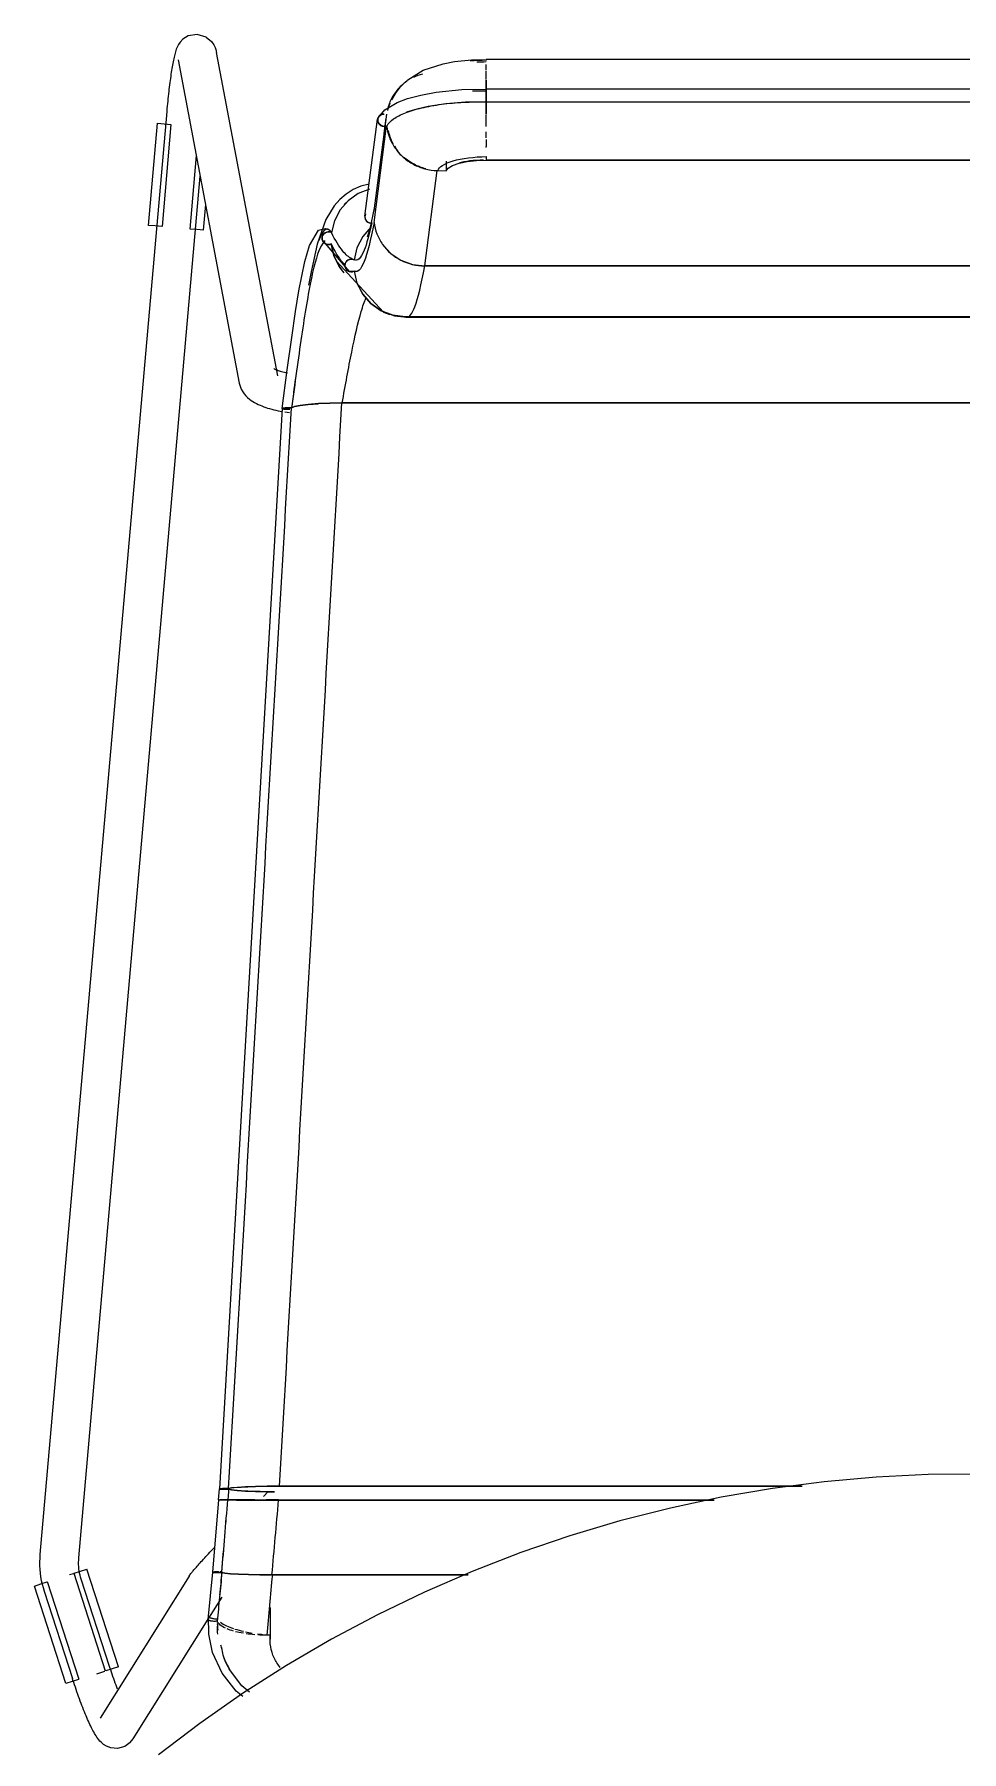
# Model space of a CAD drawing. Header units: millimetres. Extents: x 155927 to 295199, y -4084 to 97293.
# Drawn here: x 182931 to 183216, y 12621 to 13148 of the extents above; entities that cross this region are included whole.
import ezdxf

# ---------------------------------------------------------------- set-up
doc = ezdxf.new("R2010")
doc.units = ezdxf.units.MM
doc.header["$MEASUREMENT"] = 0
doc.layers.add('I-FURN', color=8, linetype='CONTINUOUS', lineweight=9)

msp = doc.modelspace()

# ---------------------------------------------------------------- linework, layer by layer
at = {"layer": 'I-FURN'}
for p, q in [((182978.2, 13147.84), (182976.55, 13146.8)), ((182980.97, 13148.32), (182978.2, 13147.84)), ((182983.72, 13147.49), (182980.97, 13148.32)), ((182983.72, 13147.49), (182985.29, 13146.17)), ((182974.04, 13142.13), (182973.94, 13141.71)), ((182974.15, 13142.53), (182974.04, 13142.13)), ((182974.26, 13142.93), (182974.15, 13142.53)), ((182974.39, 13143.32), (182974.26, 13142.93)), ((182974.53, 13143.73), (182974.39, 13143.32)), ((182974.7, 13144.15), (182974.53, 13143.73)), ((182974.91, 13144.63), (182974.7, 13144.15)), ((182975.22, 13145.19), (182974.91, 13144.63)), ((182975.7, 13145.89), (182975.22, 13145.19)), ((182976.55, 13146.8), (182975.7, 13145.89)), ((182985.29, 13146.17), (182986.04, 13145.09)), ((182986.04, 13145.09), (182986.42, 13144.29)), ((182986.42, 13144.29), (182986.63, 13143.66)), ((182986.63, 13143.66), (182986.77, 13143.15)), ((182986.77, 13143.15), (182986.85, 13142.73)), ((183005.67, 13043.44), (182986.85, 13142.73)), ((182972.98, 13136.66), (182972.89, 13136.06)), ((182973.08, 13137.24), (182972.98, 13136.66)), ((182973.17, 13137.81), (182973.08, 13137.24)), ((182973.26, 13138.36), (182973.17, 13137.81)), ((182973.36, 13138.9), (182973.26, 13138.36)), ((182973.45, 13139.41), (182973.36, 13138.9)), ((182973.54, 13139.91), (182973.45, 13139.41)), ((182973.64, 13140.39), (182973.54, 13139.91)), ((182973.74, 13140.84), (182973.64, 13140.39)), ((182973.83, 13141.29), (182973.74, 13140.84)), ((182973.94, 13141.71), (182973.83, 13141.29)), ((182975.06, 13140.5), (182993.88, 13041.21)), ((183045.67, 13134.4), (183050.38, 13137.27)), ((183050.38, 13137.27), (183056.53, 13139.29)), ((183056.53, 13139.29), (183060.03, 13139.95)), ((183060.03, 13139.95), (183065.24, 13140.46)), ((183065.24, 13140.46), (183069.76, 13140.55)), ((183069.76, 13140.55), (183069.76, 13140.38)), ((183364.61, 13140.55), (183069.76, 13140.55)), ((183069.76, 13140.25), (183069.76, 13140.53)), ((183069.76, 13137.3), (183069.76, 13139.05)), ((183069.76, 13134.45), (183069.76, 13137.03)), ((182972.28, 13131.43), (182972.2, 13130.72)), ((182972.36, 13132.13), (182972.28, 13131.43)), ((182972.45, 13132.81), (182972.36, 13132.13)), ((182972.54, 13133.49), (182972.45, 13132.81)), ((182972.62, 13134.15), (182972.54, 13133.49)), ((182972.71, 13134.8), (182972.62, 13134.15)), ((182972.8, 13135.44), (182972.71, 13134.8)), ((182972.89, 13136.06), (182972.8, 13135.44)), ((183042.02, 13130.5), (183043.69, 13132.57)), ((183043.69, 13132.57), (183045.67, 13134.4)), ((183054.31, 13130.56), (183062.2, 13131.36)), ((183062.2, 13131.36), (183069.76, 13131.51)), ((183069.76, 13134.29), (183069.76, 13131.27)), ((183069.76, 13131.26), (183069.76, 13134.28)), ((183364.61, 13131.51), (183069.76, 13131.51)), ((183069.76, 13127.55), (183069.76, 13131.51)), ((183069.76, 13131.51), (183069.76, 13131.44)), ((183069.76, 13131.44), (183069.76, 13131.24)), ((182971.73, 13126.31), (182971.66, 13125.56)), ((182971.81, 13127.06), (182971.73, 13126.31)), ((182971.88, 13127.8), (182971.81, 13127.06)), ((182971.96, 13128.54), (182971.88, 13127.8)), ((182972.04, 13129.27), (182971.96, 13128.54)), ((182972.12, 13130), (182972.04, 13129.27)), ((182972.2, 13130.72), (182972.12, 13130)), ((183038.56, 13125.12), (183042.39, 13127.42)), ((183040.69, 13128.23), (183042.02, 13130.5)), ((183042.39, 13127.42), (183045.55, 13128.61)), ((183045.55, 13128.61), (183049.6, 13129.69)), ((183051.92, 13126.15), (183048.43, 13125.35)), ((183049.6, 13129.69), (183054.31, 13130.56)), ((183057.36, 13126.98), (183051.92, 13126.15)), ((183063.35, 13127.46), (183057.36, 13126.98)), ((183069.76, 13127.55), (183063.35, 13127.46)), ((183069.76, 13131.24), (183069.76, 13130.94)), ((183069.76, 13130.94), (183069.76, 13130.55)), ((183069.76, 13130.55), (183069.76, 13130.09)), ((183069.76, 13130.09), (183069.76, 13129.6)), ((183069.76, 13129.6), (183069.76, 13129.1)), ((183069.76, 13129.1), (183069.76, 13128.63)), ((183069.76, 13128.63), (183069.76, 13128.21)), ((183069.76, 13128.21), (183069.76, 13127.88)), ((183069.76, 13127.88), (183069.76, 13127.66)), ((183069.76, 13127.66), (183069.76, 13127.55)), ((183069.76, 13127.58), (183069.76, 13123.76)), ((183069.76, 13123.76), (183069.76, 13127.58)), ((183069.76, 13127.55), (183364.61, 13127.55)), ((182971.58, 13124.65), (182932.64, 12681.33)), ((182966.01, 13089.63), (182968.77, 13121.04)), ((182968.77, 13121.04), (182970.81, 13120.86)), ((182970.81, 13120.86), (182972.88, 13120.68)), ((182971.6, 13124.81), (182971.58, 13124.65)), ((182971.66, 13125.56), (182971.6, 13124.81)), ((183032.45, 13092.46), (183036.31, 13122.24)), ((183035.3, 13094.1), (183039.15, 13123.8)), ((183036.66, 13122.74), (183038.56, 13125.12)), ((183038.38, 13117.83), (183038.99, 13122.61)), ((183045.6, 13124.47), (183045.09, 13124.28)), ((183048.43, 13125.35), (183045.6, 13124.47)), ((183069.76, 13120.01), (183069.76, 13123.57)), ((182970.24, 13089.26), (182973, 13120.67)), ((183035.28, 13090.55), (183039.12, 13120.26)), ((183069.76, 13116.54), (183069.76, 13118.38)), ((183069.76, 13116.06), (183069.76, 13113.87)), ((182980.67, 13111.12), (182978.69, 13088.52)), ((183069.76, 13113.56), (183069.76, 13113.91)), ((183050.83, 13077.18), (183054.69, 13106.46)), ((183054.69, 13106.46), (183057.4, 13106.39)), ((183057.4, 13109.39), (183057.4, 13106.39)), ((183057.4, 13106.39), (183058.04, 13107.25)), ((183058.04, 13107.25), (183059.4, 13108.04)), ((183059.4, 13108.04), (183061.38, 13108.71)), ((183061.38, 13108.71), (183063.87, 13109.22)), ((183063.87, 13109.22), (183066.72, 13109.54)), ((183066.72, 13109.54), (183069.76, 13109.65)), ((183364.61, 13109.7), (183069.76, 13109.7)), ((183069.76, 13109.65), (183364.61, 13109.65)), ((182944.59, 12680.28), (182981.88, 13104.78)), ((183028.89, 13100.63), (183026.69, 13099.25)), ((183031.26, 13101.65), (183028.89, 13100.63)), ((183033.91, 13100.8), (183030.39, 13099.4)), ((183033.76, 13102.31), (183031.26, 13101.65)), ((182982.92, 13088.15), (182983.61, 13096.04)), ((183022.98, 13095.6), (183020.47, 13091.49)), ((183024.72, 13097.57), (183022.98, 13095.6)), ((183024.83, 13094.4), (183023.09, 13091.08)), ((183026.69, 13099.25), (183024.72, 13097.57)), ((183027.31, 13097.22), (183024.83, 13094.4)), ((183026.09, 13096.01), (183027.31, 13097.22)), ((183030.39, 13099.4), (183027.31, 13097.22)), ((183034.05, 13088.59), (183035.43, 13094.88)), ((182968.05, 13089.45), (182966.01, 13089.63)), ((182970.12, 13089.27), (182968.05, 13089.45)), ((183020.47, 13091.49), (183017.8, 13083.86)), ((183023.09, 13091.08), (183022.18, 13087.45)), ((183032.5, 13092.7), (183032.44, 13092.23)), ((183032.44, 13092.23), (183032.5, 13091.76)), ((183032.69, 13093.14), (183032.5, 13092.7)), ((183032.5, 13091.76), (183032.69, 13091.32)), ((183032.69, 13091.32), (183032.99, 13090.93)), ((183032.99, 13090.93), (183033.37, 13090.63)), ((183033.37, 13090.63), (183033.82, 13090.44)), ((183033.82, 13090.44), (183034.31, 13090.36)), ((183034.31, 13090.36), (183034.81, 13090.4)), ((182980.88, 13088.33), (182978.81, 13088.51)), ((182982.92, 13088.15), (182980.88, 13088.33)), ((183015.4, 13083.5), (183018.18, 13088.13)), ((183017.8, 13083.86), (183015.91, 13075.34)), ((183018.18, 13088.13), (183020.36, 13088.66)), ((183019.31, 13085.74), (183019.38, 13086.23)), ((183019.38, 13086.23), (183019.31, 13085.74)), ((183019.37, 13085.26), (183019.31, 13085.74)), ((183019.31, 13085.74), (183019.37, 13085.26)), ((183019.55, 13084.8), (183019.37, 13085.26)), ((183019.37, 13085.26), (183019.55, 13084.8)), ((183019.38, 13086.23), (183019.58, 13086.68)), ((183019.58, 13086.68), (183019.38, 13086.23)), ((183019.51, 13084.89), (183027.63, 13075.47)), ((183019.66, 13084.62), (183019.53, 13084.83)), ((183019.84, 13084.4), (183019.55, 13084.8)), ((183019.55, 13084.8), (183019.84, 13084.39)), ((183019.58, 13086.68), (183019.88, 13087.08)), ((183019.88, 13087.08), (183019.58, 13086.68)), ((183020.22, 13084.08), (183019.84, 13084.4)), ((183019.84, 13084.39), (183020.22, 13084.08)), ((183020.26, 13087.39), (183019.88, 13087.08)), ((183019.88, 13087.08), (183020.27, 13087.38)), ((183020.67, 13083.87), (183020.22, 13084.08)), ((183020.22, 13084.08), (183020.67, 13083.87)), ((183020.72, 13087.58), (183020.26, 13087.39)), ((183020.27, 13087.38), (183020.72, 13087.58)), ((183020.36, 13088.66), (183021.28, 13088.37)), ((183021.16, 13083.78), (183020.67, 13083.87)), ((183020.67, 13083.87), (183021.16, 13083.78)), ((183021.21, 13087.66), (183020.72, 13087.58)), ((183020.72, 13087.58), (183021.21, 13087.65)), ((183021.66, 13083.81), (183021.16, 13083.78)), ((183021.71, 13087.61), (183021.21, 13087.66)), ((183021.21, 13087.65), (183021.71, 13087.61)), ((183022.13, 13083.96), (183021.66, 13083.81)), ((183021.66, 13083.81), (183022.13, 13083.96)), ((183021.71, 13087.61), (183022.18, 13087.45)), ((183022.18, 13087.45), (183021.71, 13087.61)), ((183022.92, 13080.35), (183022.13, 13083.96)), ((183022.13, 13083.96), (183022.91, 13080.35)), ((183031.79, 13086.19), (183030.03, 13082.79)), ((183034.29, 13089.06), (183031.79, 13086.19)), ((183033.29, 13086.16), (183034.05, 13088.59)), ((183014, 13078.5), (183015.4, 13083.5)), ((183021.16, 13083.78), (183021.66, 13083.81)), ((183022.91, 13080.35), (183024.56, 13077.02)), ((183024.57, 13077.02), (183022.92, 13080.35)), ((183023.62, 13078.7), (183038.22, 13063)), ((183026.85, 13078.68), (183026.55, 13078.28)), ((183026.56, 13078.28), (183026.85, 13078.68)), ((183026.85, 13078.68), (183027.23, 13078.99)), ((183027.23, 13078.99), (183026.85, 13078.68)), ((183027.68, 13079.2), (183027.23, 13078.99)), ((183027.23, 13078.99), (183027.69, 13079.19)), ((183028.17, 13079.28), (183027.68, 13079.2)), ((183027.69, 13079.19), (183028.18, 13079.28)), ((183028.67, 13079.24), (183028.17, 13079.28)), ((183028.18, 13079.28), (183028.67, 13079.24)), ((183028.46, 13079.36), (183028.89, 13079.18)), ((183028.67, 13079.24), (183029.14, 13079.08)), ((183029.14, 13079.08), (183028.67, 13079.24)), ((183030.03, 13082.79), (183029.14, 13079.08)), ((183037.91, 13083.79), (183040.4, 13081.05)), ((183040.4, 13081.05), (183043.51, 13078.97)), ((183043.51, 13078.97), (183047.06, 13077.66)), ((183012.2, 13069.48), (183014, 13078.5)), ((183015.91, 13075.34), (183015.18, 13071.27)), ((183024.56, 13077.02), (183025.38, 13075.88)), ((183026.1, 13075.05), (183024.57, 13077.02)), ((183026.37, 13077.82), (183026.3, 13077.32)), ((183026.3, 13077.32), (183026.37, 13077.81)), ((183026.37, 13076.83), (183026.3, 13077.32)), ((183026.3, 13077.32), (183026.37, 13076.83)), ((183026.37, 13077.81), (183026.56, 13078.28)), ((183026.55, 13078.28), (183026.37, 13077.82)), ((183026.56, 13076.37), (183026.37, 13076.83)), ((183026.37, 13076.83), (183026.55, 13076.37)), ((183026.55, 13076.37), (183026.85, 13075.97)), ((183026.85, 13075.97), (183026.56, 13076.37)), ((183027.23, 13075.66), (183026.85, 13075.97)), ((183026.85, 13075.97), (183027.23, 13075.66)), ((183027.69, 13075.46), (183027.23, 13075.66)), ((183027.23, 13075.66), (183027.68, 13075.45)), ((183027.33, 13075.6), (183030.21, 13075.55)), ((183027.68, 13075.45), (183028.17, 13075.37)), ((183028.18, 13075.37), (183027.69, 13075.46)), ((183028.17, 13075.37), (183028.67, 13075.41)), ((183028.67, 13075.41), (183028.18, 13075.37)), ((183029.14, 13075.57), (183028.67, 13075.41)), ((183028.67, 13075.41), (183029.14, 13075.57)), ((183029.14, 13075.57), (183030.03, 13071.86)), ((183047.06, 13077.66), (183050.83, 13077.18)), ((183383.54, 13077.18), (183050.83, 13077.18)), ((183050.83, 13077.18), (183383.54, 13077.18)), ((183011.16, 13063.16), (183012.2, 13069.48)), ((183030.03, 13071.86), (183031.79, 13068.46)), ((183031.79, 13068.47), (183030.04, 13071.86)), ((183034.3, 13065.6), (183031.79, 13068.47)), ((183031.79, 13068.46), (183034.29, 13065.59)), ((183009.98, 13055.15), (183011.16, 13063.16)), ((183034.29, 13065.59), (183037.43, 13063.42)), ((183037.43, 13063.42), (183034.3, 13065.6)), ((183037.12, 13063.6), (183041.58, 13061.87)), ((183041, 13062.06), (183037.43, 13063.42)), ((183037.43, 13063.42), (183041, 13062.05)), ((183038.22, 13063), (183040.14, 13062.29)), ((183044.79, 13061.58), (183041, 13062.06)), ((183041, 13062.05), (183044.79, 13061.58)), ((183041.58, 13061.87), (183045.33, 13061.43)), ((183389.58, 13061.58), (183044.79, 13061.58)), ((183044.79, 13061.58), (183389.58, 13061.58)), ((183045.33, 13061.43), (183350.13, 13061.43)), ((183008.62, 13045.22), (183009.98, 13055.15)), ((183004.45, 13045.67), (183004.47, 13045.66)), ((183004.47, 13045.66), (183004.54, 13045.61)), ((183004.54, 13045.61), (183004.63, 13045.57)), ((183004.63, 13045.57), (183004.78, 13045.49)), ((183004.78, 13045.49), (183004.98, 13045.4)), ((183004.98, 13045.4), (183005.21, 13045.31)), ((183005.21, 13045.31), (183005.48, 13045.21)), ((183005.48, 13045.21), (183005.78, 13045.1)), ((183005.78, 13045.1), (183006.12, 13044.99)), ((183006.12, 13044.99), (183006.48, 13044.89)), ((183006.48, 13044.89), (183006.88, 13044.78)), ((183006.88, 13044.78), (183007.3, 13044.67)), ((183007.07, 13033.36), (183008.62, 13045.22)), ((183007.3, 13044.67), (183007.75, 13044.57)), ((183007.75, 13044.57), (183008.22, 13044.47)), ((183008.22, 13044.47), (183008.71, 13044.37)), ((182993.88, 13041.21), (182994.13, 13040.22)), ((182994.13, 13040.22), (182994.5, 13039.33)), ((182994.5, 13039.33), (182994.94, 13038.54)), ((182994.94, 13038.54), (182995.42, 13037.85)), ((182995.42, 13037.85), (182995.93, 13037.25)), ((182995.93, 13037.25), (182996.45, 13036.73)), ((182996.45, 13036.73), (182996.98, 13036.28)), ((183007.07, 13033.36), (182987.78, 12701.45)), ((182996.98, 13036.28), (182997.51, 13035.88)), ((182997.51, 13035.88), (182998.05, 13035.52)), ((182998.05, 13035.52), (182998.59, 13035.19)), ((182998.59, 13035.19), (182999.12, 13034.9)), ((182999.12, 13034.9), (182999.68, 13034.63)), ((182999.68, 13034.63), (183000.24, 13034.38)), ((183000.24, 13034.38), (183000.81, 13034.15)), ((183000.81, 13034.15), (183001.39, 13033.93)), ((183001.39, 13033.93), (183001.98, 13033.72)), ((183001.98, 13033.72), (183002.58, 13033.53)), ((183002.58, 13033.53), (183003.2, 13033.34)), ((183003.2, 13033.34), (183003.83, 13033.17)), ((183003.83, 13033.17), (183004.47, 13033.01)), ((183004.47, 13033.01), (183005.13, 13032.86)), ((183005.13, 13032.86), (183005.8, 13032.71)), ((183005.8, 13032.71), (183006.48, 13032.58)), ((183006.48, 13032.58), (183007.17, 13032.45)), ((183007.14, 13033.41), (183007.07, 13033.36)), ((183007.07, 13033.36), (183007.14, 13033.41)), ((183007.07, 13033.36), (183007.13, 13033.31)), ((183007.13, 13033.31), (183007.07, 13033.36)), ((183007.13, 13033.31), (183007.32, 13033.26)), ((183007.31, 13033.26), (183007.13, 13033.31)), ((183007.34, 13033.46), (183007.14, 13033.41)), ((183007.14, 13033.41), (183007.33, 13033.46)), ((183007.6, 13033.21), (183007.31, 13033.26)), ((183007.32, 13033.26), (183007.61, 13033.21)), ((183007.33, 13033.46), (183007.63, 13033.51)), ((183007.63, 13033.51), (183007.34, 13033.46)), ((183007.98, 13033.18), (183007.6, 13033.21)), ((183007.61, 13033.21), (183007.99, 13033.18)), ((183008.02, 13033.54), (183007.63, 13033.51)), ((183007.63, 13033.51), (183008.02, 13033.54)), ((183007.88, 13032.34), (183008.59, 13032.23)), ((183008.43, 13033.16), (183007.98, 13033.18)), ((183007.99, 13033.18), (183008.44, 13033.16)), ((183008.47, 13033.56), (183008.02, 13033.54)), ((183008.02, 13033.54), (183008.47, 13033.56)), ((183008.92, 13033.15), (183008.43, 13033.16)), ((183008.44, 13033.16), (183008.93, 13033.15)), ((183008.97, 13033.57), (183008.47, 13033.56)), ((183008.47, 13033.56), (183008.96, 13033.57)), ((183008.59, 13032.23), (183009.32, 13032.13)), ((183009.42, 13033.15), (183008.92, 13033.15)), ((183008.93, 13033.15), (183009.43, 13033.15)), ((183008.96, 13033.57), (183009.46, 13033.57)), ((183009.46, 13033.57), (183008.97, 13033.57)), ((183009.94, 13033.55), (183009.46, 13033.57)), ((183009.46, 13033.57), (183009.93, 13033.55)), ((183009.93, 13033.55), (183010.84, 13033.95)), ((183010.84, 13033.95), (183009.94, 13033.55)), ((183012.58, 13034.32), (183010.84, 13033.95)), ((183010.84, 13033.95), (183012.57, 13034.31)), ((183012.58, 13034.32), (183015.05, 13034.63)), ((183015.08, 13034.63), (183012.58, 13034.32)), ((183018.18, 13034.87), (183015.08, 13034.63)), ((183015.08, 13034.63), (183018.13, 13034.86)), ((183018.18, 13034.87), (183021.65, 13035.02)), ((183021.72, 13035.02), (183018.18, 13034.87)), ((183021.72, 13035.02), (183025.41, 13035.08)), ((183025.48, 13035.08), (183021.72, 13035.02)), ((183025.41, 13035.08), (183408.88, 13035.08)), ((183408.88, 13035.08), (183025.48, 13035.08)), ((183189.53, 12705.08), (183173.59, 12703.66)), ((183205.51, 12705.87), (183189.53, 12705.08)), ((183221.5, 12706.02), (183205.51, 12705.87)), ((182987.51, 12698.09), (182987.78, 12701.45)), ((182987.85, 12701.48), (182987.78, 12701.45)), ((182987.78, 12701.45), (182987.85, 12701.42)), ((182988.03, 12701.51), (182987.85, 12701.48)), ((182987.85, 12701.42), (182988.04, 12701.4)), ((182988.33, 12701.53), (182988.03, 12701.51)), ((182988.04, 12701.4), (182988.33, 12701.37)), ((182988.71, 12701.55), (182988.33, 12701.53)), ((182988.33, 12701.37), (182988.71, 12701.36)), ((182989.16, 12701.56), (182988.71, 12701.55)), ((182988.71, 12701.36), (182989.17, 12701.35)), ((182989.65, 12701.56), (182989.16, 12701.56)), ((182989.17, 12701.35), (182989.66, 12701.34)), ((182990.14, 12701.56), (182989.65, 12701.56)), ((182989.66, 12701.34), (182990.15, 12701.34)), ((182990.61, 12701.55), (182990.14, 12701.56)), ((182990.15, 12701.34), (182990.62, 12701.35)), ((182991.5, 12701.76), (182990.61, 12701.55)), ((182990.62, 12701.35), (182991.52, 12701.14)), ((182993.25, 12701.95), (182991.5, 12701.76)), ((182991.52, 12701.14), (182993.27, 12700.95)), ((182995.75, 12702.12), (182993.25, 12701.95)), ((182993.27, 12700.95), (182995.77, 12700.79)), ((182998.89, 12702.24), (182995.75, 12702.12)), ((182995.77, 12700.79), (182998.89, 12700.66)), ((183002.45, 12702.32), (182998.89, 12702.24)), ((182998.89, 12700.66), (183002.44, 12700.59)), ((183002.74, 12700.7), (183001.27, 12699.18)), ((183002.44, 12700.59), (183004.69, 12700.56)), ((183006.23, 12702.35), (183002.45, 12702.32)), ((183166.81, 12702.35), (183006.23, 12702.35)), ((183006.23, 12702.35), (183166.81, 12702.35)), ((183141.95, 12698.9), (183126.3, 12695.58)), ((183157.72, 12701.6), (183141.95, 12698.9)), ((183173.59, 12703.66), (183157.72, 12701.6)), ((182987.5, 12698.09), (182985.68, 12675.89)), ((182987.57, 12698.09), (182987.5, 12698.09)), ((182987.5, 12698.09), (182987.57, 12698.09)), ((182987.57, 12698.09), (182987.51, 12698.09)), ((182987.51, 12698.09), (182987.58, 12698.09)), ((182988.05, 12698.09), (182987.76, 12698.09)), ((182987.76, 12698.09), (182988.05, 12698.09)), ((182988.44, 12698.09), (182988.05, 12698.09)), ((182988.05, 12698.09), (182988.43, 12698.09)), ((182988.06, 12698.1), (182988.44, 12698.1)), ((182988.44, 12698.1), (182988.06, 12698.1)), ((182988.43, 12698.09), (182988.88, 12698.09)), ((182988.44, 12698.1), (182988.89, 12698.1)), ((182988.89, 12698.1), (182988.44, 12698.1)), ((182988.89, 12698.09), (182988.44, 12698.09)), ((182988.88, 12698.09), (182989.37, 12698.08)), ((182988.89, 12698.1), (182989.38, 12698.1)), ((182989.38, 12698.1), (182988.89, 12698.1)), ((182989.38, 12698.08), (182988.89, 12698.09)), ((182989.37, 12698.08), (182989.87, 12698.08)), ((182989.38, 12698.1), (182989.88, 12698.1)), ((182989.88, 12698.1), (182989.38, 12698.1)), ((182989.87, 12698.08), (182989.38, 12698.08)), ((182990.35, 12698.09), (182989.87, 12698.08)), ((182989.87, 12698.08), (182990.34, 12698.09)), ((182989.88, 12698.1), (182990.35, 12698.1)), ((182990.35, 12698.1), (182989.88, 12698.1)), ((182990.34, 12698.09), (182991.23, 12698.07)), ((182991.23, 12698.07), (182990.35, 12698.09)), ((182992.98, 12698.06), (182991.23, 12698.07)), ((182991.23, 12698.07), (182992.98, 12698.06)), ((182991.25, 12698.11), (182993, 12698.13)), ((182993, 12698.13), (182991.25, 12698.11)), ((182995.48, 12698.05), (182992.98, 12698.06)), ((182992.98, 12698.06), (182995.48, 12698.05)), ((182993, 12698.13), (182995.5, 12698.14)), ((182995.49, 12698.14), (182993, 12698.13)), ((182998.61, 12698.04), (182995.48, 12698.05)), ((182995.48, 12698.05), (182998.61, 12698.04)), ((182998.62, 12698.15), (182995.49, 12698.14)), ((182995.5, 12698.14), (182998.62, 12698.15)), ((182998.61, 12698.04), (183002.18, 12698.03)), ((183002.18, 12698.03), (182998.62, 12698.04)), ((183002.18, 12698.15), (183005.96, 12698.16)), ((183005.96, 12698.16), (183002.18, 12698.15)), ((183005.97, 12698.03), (183002.18, 12698.03)), ((183002.18, 12698.03), (183005.97, 12698.03)), ((183139.71, 12698.03), (183005.97, 12698.03)), ((183005.97, 12698.03), (183139.71, 12698.03)), ((183126.3, 12695.58), (183110.8, 12691.63)), ((183110.8, 12691.63), (183095.46, 12687.07)), ((182985.27, 12682.47), (182985.71, 12682.93)), ((182985.71, 12682.93), (182986.15, 12683.4)), ((183095.46, 12687.07), (183080.33, 12681.9)), ((182932.56, 12680.19), (182932.52, 12679.05)), ((182932.52, 12679.05), (182932.54, 12677.9)), ((182932.54, 12677.9), (182932.6, 12676.76)), ((182932.63, 12681.33), (182932.56, 12680.19)), ((182944.52, 12678.93), (182944.54, 12679.59)), ((182944.53, 12678.26), (182944.52, 12678.93)), ((182944.57, 12677.6), (182944.53, 12678.26)), ((182944.54, 12679.59), (182944.58, 12680.25)), ((182944.63, 12676.94), (182944.57, 12677.6)), ((182944.58, 12680.25), (182944.59, 12680.28)), ((182980.69, 12677.44), (182980.96, 12677.75)), ((182980.96, 12677.75), (182981.25, 12678.08)), ((182981.25, 12678.08), (182981.55, 12678.41)), ((182981.55, 12678.41), (182981.87, 12678.76)), ((182981.87, 12678.76), (182982.2, 12679.13)), ((182982.2, 12679.13), (182982.54, 12679.51)), ((182982.54, 12679.51), (182982.89, 12679.9)), ((182982.89, 12679.9), (182983.26, 12680.3)), ((182983.26, 12680.3), (182983.64, 12680.71)), ((182983.64, 12680.71), (182984.04, 12681.14)), ((182984.04, 12681.14), (182984.44, 12681.57)), ((182984.44, 12681.57), (182984.85, 12682.02)), ((182984.85, 12682.02), (182985.27, 12682.47)), ((183080.33, 12681.9), (183065.4, 12676.13)), ((182932.6, 12676.76), (182932.7, 12675.63)), ((182932.7, 12675.63), (182932.85, 12674.49)), ((182932.85, 12674.49), (182933.05, 12673.37)), ((182932.87, 12672.27), (182934.85, 12672.91)), ((182933.05, 12673.37), (182933.29, 12672.25)), ((182944.65, 12642.94), (182934.96, 12672.95)), ((182941.77, 12675.15), (182942.94, 12675.52)), ((182943.03, 12675.56), (182952.72, 12645.55)), ((182943.15, 12675.59), (182945.12, 12676.23)), ((182944.72, 12676.29), (182944.63, 12676.94)), ((182944.83, 12675.63), (182944.72, 12676.29)), ((182944.98, 12674.99), (182944.83, 12675.63)), ((182945.14, 12674.35), (182944.98, 12674.99)), ((182945.12, 12676.23), (182947.08, 12676.86)), ((182945.33, 12673.71), (182945.14, 12674.35)), ((182954.05, 12646.9), (182945.33, 12673.71)), ((182956.76, 12646.85), (182947.08, 12676.86)), ((182978.43, 12674.62), (182951.12, 12631.04)), ((182978.43, 12674.62), (182978.64, 12674.95)), ((182978.64, 12674.95), (182978.83, 12675.21)), ((182978.83, 12675.21), (182979, 12675.44)), ((182979, 12675.44), (182979.17, 12675.66)), ((182979.17, 12675.66), (182979.35, 12675.88)), ((182979.35, 12675.88), (182979.54, 12676.11)), ((182979.54, 12676.11), (182979.74, 12676.35)), ((182979.74, 12676.35), (182979.96, 12676.6)), ((182979.96, 12676.6), (182980.19, 12676.87)), ((182980.19, 12676.87), (182980.43, 12677.15)), ((182980.43, 12677.15), (182980.69, 12677.44)), ((182985.68, 12675.89), (182984.25, 12661.4)), ((182985.74, 12675.92), (182985.68, 12675.89)), ((182985.68, 12675.89), (182985.75, 12675.92)), ((182985.75, 12675.87), (182985.68, 12675.89)), ((182985.68, 12675.89), (182985.74, 12675.87)), ((182985.93, 12675.94), (182985.74, 12675.92)), ((182985.74, 12675.87), (182985.93, 12675.84)), ((182985.75, 12675.92), (182985.93, 12675.94)), ((182986.22, 12675.96), (182985.93, 12675.94)), ((182985.93, 12675.94), (182986.22, 12675.96)), ((182985.93, 12675.84), (182986.23, 12675.82)), ((182986.24, 12675.82), (182985.94, 12675.84)), ((182986.6, 12675.98), (182986.22, 12675.96)), ((182986.22, 12675.96), (182986.61, 12675.98)), ((182986.23, 12675.82), (182986.61, 12675.8)), ((182986.62, 12675.8), (182986.24, 12675.82)), ((182987.05, 12675.99), (182986.6, 12675.98)), ((182986.61, 12675.98), (182987.06, 12675.99)), ((182986.61, 12675.8), (182987.07, 12675.79)), ((182987.07, 12675.79), (182986.62, 12675.8)), ((182987.54, 12675.99), (182987.05, 12675.99)), ((182987.06, 12675.99), (182987.55, 12675.99)), ((182987.07, 12675.79), (182987.56, 12675.79)), ((182987.56, 12675.79), (182987.07, 12675.79)), ((182987.56, 12675.79), (182988.06, 12675.79)), ((182988.06, 12675.79), (182987.56, 12675.79)), ((182988.51, 12675.98), (182988.04, 12675.99)), ((182988.04, 12675.99), (182988.52, 12675.98)), ((182988.06, 12675.79), (182988.53, 12675.8)), ((182988.53, 12675.8), (182988.06, 12675.79)), ((182989.41, 12675.61), (182988.53, 12675.8)), ((182988.53, 12675.8), (182989.42, 12675.61)), ((182991.14, 12675.43), (182989.42, 12675.61)), ((182989.42, 12675.61), (182991.15, 12675.43)), ((182993.59, 12675.28), (182991.15, 12675.43)), ((182991.15, 12675.43), (182993.63, 12675.28)), ((182996.66, 12675.16), (182993.63, 12675.28)), ((182993.63, 12675.28), (182996.73, 12675.16)), ((183000.17, 12675.09), (182996.73, 12675.16)), ((182996.73, 12675.16), (183000.17, 12675.09)), ((183003.91, 12675.06), (183000.26, 12675.09)), ((183000.27, 12675.09), (183004.03, 12675.06)), ((183004.03, 12675.06), (183064.14, 12675.06)), ((183064.14, 12675.06), (183004.03, 12675.06)), ((183065.4, 12676.13), (183050.73, 12669.76)), ((182930.92, 12671.64), (182932.87, 12672.27)), ((182940.61, 12641.64), (182930.92, 12671.64)), ((182933.29, 12672.25), (182933.58, 12671.15)), ((182933.58, 12671.15), (182933.91, 12670.05)), ((182933.91, 12670.05), (182933.92, 12670.01)), ((182933.92, 12670.01), (182942.63, 12643.19)), ((182984.56, 12661.81), (182988.6, 12668.25)), ((183050.73, 12669.76), (183036.31, 12662.81)), ((182984.47, 12656.83), (182984.38, 12662.29)), ((183003.32, 12665.02), (183003.32, 12655.27)), ((183036.31, 12662.81), (183022.19, 12655.29)), ((182961.29, 12624.67), (182984.32, 12661.43)), ((182985.68, 12651.18), (182984.47, 12656.83)), ((183003.38, 12656.51), (183002.33, 12656.51)), ((183022.19, 12655.29), (183008.38, 12647.22)), ((182954.81, 12646.22), (182952.84, 12645.59)), ((182954.15, 12646.57), (182954.05, 12646.9)), ((182954.38, 12645.88), (182954.15, 12646.57)), ((182956.76, 12646.85), (182954.81, 12646.22)), ((182988.58, 12644.87), (182985.68, 12651.18)), ((182991.16, 12645.58), (182989.25, 12649.27)), ((183008.38, 12647.22), (182994.91, 12638.59)), ((182942.56, 12642.27), (182940.61, 12641.64)), ((182944.53, 12642.9), (182942.56, 12642.27)), ((182942.78, 12642.74), (182942.63, 12643.19)), ((182943.03, 12642), (182942.78, 12642.74)), ((182943.27, 12641.26), (182943.03, 12642)), ((182943.52, 12640.53), (182943.27, 12641.26)), ((182950.12, 12644.71), (182952.62, 12645.52)), ((182954.61, 12645.19), (182954.38, 12645.88)), ((182954.84, 12644.51), (182954.61, 12645.19)), ((182955.08, 12643.83), (182954.84, 12644.51)), ((182955.31, 12643.15), (182955.08, 12643.83)), ((182955.55, 12642.49), (182955.31, 12643.15)), ((182955.78, 12641.83), (182955.55, 12642.49)), ((182956.02, 12641.18), (182955.78, 12641.83)), ((182956.25, 12640.55), (182956.02, 12641.18)), ((182992.92, 12639.34), (182988.58, 12644.87)), ((182994.65, 12641.01), (182991.16, 12645.58)), ((182997, 12639.04), (182994.65, 12641.01)), ((182943.77, 12639.8), (182943.52, 12640.53)), ((182944.02, 12639.08), (182943.77, 12639.8)), ((182944.28, 12638.36), (182944.02, 12639.08)), ((182944.53, 12637.65), (182944.28, 12638.36)), ((182944.79, 12636.96), (182944.53, 12637.65)), ((182945.04, 12636.27), (182944.79, 12636.96)), ((182945.3, 12635.59), (182945.04, 12636.27)), ((182945.55, 12634.92), (182945.3, 12635.59)), ((182956.49, 12639.93), (182956.25, 12640.55)), ((182994.91, 12638.59), (182981.78, 12629.44)), ((182994.97, 12637.7), (182992.92, 12639.34)), ((182945.8, 12634.27), (182945.55, 12634.92)), ((182946.06, 12633.63), (182945.8, 12634.27)), ((182946.31, 12633.01), (182946.06, 12633.63)), ((182946.56, 12632.39), (182946.31, 12633.01)), ((182946.8, 12631.8), (182946.56, 12632.39)), ((182947.05, 12631.22), (182946.8, 12631.8)), ((182947.29, 12630.66), (182947.05, 12631.22)), ((182947.53, 12630.11), (182947.29, 12630.66)), ((182947.77, 12629.59), (182947.53, 12630.11)), ((182948, 12629.08), (182947.77, 12629.59)), ((182948.24, 12628.59), (182948, 12629.08)), ((182948.47, 12628.11), (182948.24, 12628.59)), ((182948.7, 12627.66), (182948.47, 12628.11)), ((182948.93, 12627.22), (182948.7, 12627.66)), ((182949.15, 12626.79), (182948.93, 12627.22)), ((182949.39, 12626.38), (182949.15, 12626.79)), ((182949.62, 12625.98), (182949.39, 12626.38)), ((182949.86, 12625.59), (182949.62, 12625.98)), ((182950.12, 12625.2), (182949.86, 12625.59)), ((182950.4, 12624.81), (182950.12, 12625.2)), ((182981.78, 12629.44), (182969.04, 12619.77)), ((182950.71, 12624.41), (182950.4, 12624.81)), ((182951.08, 12623.98), (182950.71, 12624.41)), ((182951.54, 12623.52), (182951.08, 12623.98)), ((182952.17, 12623), (182951.54, 12623.52)), ((182953.08, 12622.43), (182952.17, 12623)), ((182954.46, 12621.91), (182953.08, 12622.43)), ((182956.44, 12621.74), (182954.46, 12621.91)), ((182958.67, 12622.32), (182956.44, 12621.74)), ((182960.4, 12623.55), (182958.67, 12622.32)), ((182960.4, 12623.55), (182961.29, 12624.67))]:
    msp.add_line(p, q, dxfattribs=at)
for centre, major_axis, ratio, start_param, end_param in [((183069.76, 13136.27), (-12.4, 0), 0.287441, 4.712389, 4.950404), ((183069.76, 13124.8), (0, -15.75), 0.000004, 5.8107, 5.99294), ((183034.4, 13092.23), (-1.96, 0), 0.955139, 5.775592, 8.064923), ((183050.96, 13092.25), (-15.78, 0), 0.955139, 0.112537, 0.354036), ((183050.96, 13092.25), (-15.78, 0), 0.955139, 0.354206, 0.595753), ((183050.96, 13092.25), (-15.78, 0), 0.955139, 0.595876, 1.562553)]:
    msp.add_ellipse(centre, major_axis=major_axis, ratio=ratio, start_param=start_param, end_param=end_param, dxfattribs=at)
for points in [[(183064.79, 13140.24), (183066.37, 13140.39), (183068.05, 13140.46), (183069.76, 13140.45)], [(183050.16, 13136.1), (183049.2, 13135.84), (183048.27, 13135.49), (183047.37, 13135.07)], [(183039.33, 13120.25), (183039.68, 13120.97), (183040.99, 13122.38), (183044.69, 13124.28), (183049.76, 13125.81), (183055.9, 13126.92), (183062.76, 13127.55), (183067.41, 13127.62), (183069.76, 13127.58)], [(183039.61, 13125.21), (183039.77, 13125.86), (183039.96, 13126.51), (183040.21, 13127.14)], [(183065.5, 13130.96), (183066.91, 13131), (183068.33, 13131), (183069.76, 13130.97)], [(183038.86, 13120.1), (183038.78, 13120.09), (183038.61, 13120.07), (183038.45, 13120.07), (183038.37, 13120.07)], [(183039.12, 13120.26), (183039.27, 13119.01), (183039.85, 13116.64), (183041.62, 13113.3), (183044.15, 13110.46), (183047.29, 13108.27), (183050.89, 13106.86), (183053.4, 13106.5), (183054.69, 13106.46)], [(183041.11, 13114.74), (183040.41, 13116), (183040.01, 13117.37), (183039.67, 13118.75)], [(183054.94, 13106.47), (183055.19, 13107.58), (183058.57, 13109.75), (183065.97, 13110.71), (183069.76, 13110.77)], [(183068.92, 13109.7), (183066.14, 13109.64), (183063, 13109.37), (183061.38, 13108.76)], [(183035.28, 13090.55), (183034.26, 13085.05), (183032.21, 13076.99), (183030.17, 13075.02), (183029.14, 13075.57)], [(183044.79, 13061.58), (183044.97, 13061.48), (183045.15, 13061.43), (183045.33, 13061.43)], [(183011.11, 13042.72), (183010.72, 13039.69), (183010.34, 13036.62), (183009.95, 13033.56)], [(182990.61, 12701.55), (182993.83, 12756.96), (183000.27, 12867.72), (183006.71, 12978.31), (183009.93, 13033.55)], [(183015.82, 12868.84), (183019.02, 12924.3), (183022.21, 12979.72), (183025.41, 13035.08)], [(183006.23, 12702.35), (183009.43, 12757.87), (183012.62, 12813.4), (183015.82, 12868.84)], [(182990.62, 12701.35), (182990.03, 12701.34), (182988.52, 12701.34), (182987.78, 12701.41), (182987.78, 12701.45)], [(182990.61, 12701.55), (182990.57, 12700.97), (182990.48, 12699.82), (182990.39, 12698.66), (182990.35, 12698.09)], [(182990.62, 12701.35), (182990.58, 12700.81), (182990.49, 12699.73), (182990.4, 12698.64), (182990.35, 12698.1)], [(182988.53, 12675.8), (182988.83, 12679.51), (182989.44, 12686.93), (182990.04, 12694.37), (182990.34, 12698.09)], [(183004.94, 12686.54), (183005.28, 12690.37), (183005.63, 12694.2), (183005.97, 12698.03)], [(182989.72, 12690.55), (182989.76, 12690.96), (182989.79, 12691.37), (182989.83, 12691.78)], [(182988.52, 12675.98), (182988.82, 12679.63), (182989.12, 12683.28), (182989.42, 12686.93)], [(183003.91, 12675.06), (183004.25, 12678.88), (183004.59, 12682.71), (183004.94, 12686.54)], [(182988.53, 12675.8), (182988.29, 12673.27), (182987.81, 12668.24), (182987.33, 12663.29), (182987.09, 12660.84)], [(182988.51, 12675.98), (182988.28, 12673.61), (182988.04, 12671.25), (182987.81, 12668.9)], [(183004.03, 12675.06), (183003.72, 12671.93), (183003.13, 12665.68), (183002.59, 12659.54), (183002.33, 12656.51)], [(182984.44, 12662.15), (182984.48, 12662.1), (182984.6, 12662.01), (182984.9, 12661.88), (182985.29, 12661.76), (182985.74, 12661.67), (182986.23, 12661.6), (182986.73, 12661.57), (182987.05, 12661.57), (182987.19, 12661.58)], [(182989.64, 12658.68), (182988.95, 12659), (182987.8, 12659.7), (182987.24, 12660.45), (182987.09, 12660.84)], [(182987.13, 12660.01), (182987.14, 12659.36), (182987.18, 12658.71), (182987.24, 12658.07)], [(182987.27, 12656.85), (182987.18, 12657.66), (182987.17, 12658.49), (182987.18, 12659.31)], [(182992.07, 12657.79), (182991.34, 12658), (182990.7, 12658.23), (182990.11, 12658.48)], [(182992.55, 12658.42), (182993.35, 12658.17), (182994.22, 12657.95), (182995.14, 12657.73)], [(182995.12, 12657.11), (182994.28, 12657.25), (182993.47, 12657.42), (182992.74, 12657.61)], [(182995.8, 12657.58), (182996.45, 12657.44), (182997.11, 12657.3), (182997.79, 12657.18)], [(182998.61, 12656.68), (182997.71, 12656.75), (182996.82, 12656.85), (182995.97, 12656.98)], [(182999.49, 12656.93), (182999.96, 12656.86), (183000.44, 12656.81), (183000.92, 12656.76)], [(183002.33, 12656.51), (183001.37, 12656.52), (183000.44, 12656.55), (182999.53, 12656.61)], [(183003.32, 12654.99), (183003.31, 12655.5), (183003.33, 12656), (183003.38, 12656.51)], [(182988.06, 12653.6), (182988.19, 12653.13), (182988.33, 12652.67), (182988.49, 12652.21)]]:
    msp.add_open_spline(points, degree=3, dxfattribs=at)
for points, knots in [([(183045.41, 13133.93), (183045.01, 13133.65), (183043.63, 13132.61), (183041.63, 13130.45), (183040.02, 13127.6), (183039.55, 13125.66), (183039.39, 13124.89)], [0.434972, 0.434972, 0.434972, 0.434972, 0.5, 0.6666667, 0.8333333, 0.9407177, 0.9407177, 0.9407177, 0.9407177]), ([(183038.27, 13123.84), (183038.13, 13123.84), (183037.91, 13123.83), (183037.61, 13123.76), (183037.35, 13123.66), (183037.03, 13123.48), (183036.71, 13123.19), (183036.48, 13122.83), (183036.34, 13122.48), (183036.29, 13122.17), (183036.29, 13121.9), (183036.32, 13121.63), (183036.4, 13121.38), (183036.51, 13121.13), (183036.7, 13120.82), (183037.03, 13120.49), (183037.42, 13120.26), (183037.78, 13120.14), (183038.15, 13120.07), (183038.59, 13120.08), (183038.95, 13120.18), (183039.12, 13120.26)], [0.1111111, 0.1111111, 0.1111111, 0.1111111, 0.1666667, 0.1944444, 0.2222222, 0.2777778, 0.3333333, 0.3888889, 0.4444444, 0.4791667, 0.5138889, 0.5486111, 0.5833333, 0.6180556, 0.6527778, 0.7222222, 0.7916667, 0.8263889, 0.8611111, 0.9305556, 1, 1, 1, 1]), ([(183037.88, 13120.17), (183037.76, 13120.2), (183037.53, 13120.3), (183037.11, 13120.58), (183036.66, 13121.13), (183036.4, 13122), (183036.63, 13122.78), (183037.03, 13123.29), (183037.41, 13123.59), (183037.87, 13123.78), (183038.2, 13123.82), (183038.36, 13123.82)], [-0.8125, -0.8125, -0.8125, -0.8125, -0.765625, -0.71875, -0.625, -0.5, -0.375, -0.3125, -0.25, -0.1875, -0.125, -0.125, -0.125, -0.125]), ([(183051.16, 13107.01), (183049.92, 13107.33), (183046.4, 13108.76), (183042.93, 13111.38), (183041.77, 13113.75), (183041.68, 13113.93)], [-0.8333333, -0.8333333, -0.8333333, -0.8333333, -0.6666667, -0.3333333, -0.3049056, -0.3049056, -0.3049056, -0.3049056]), ([(183034.59, 13090.46), (183033.8, 13086.75), (183031.98, 13080.26), (183030.17, 13078.53), (183029.14, 13079.08)], [0.1122148, 0.1122148, 0.1122148, 0.1122148, 0.5, 1, 1, 1, 1]), ([(183020.3, 13084.84), (183019.9, 13084.65), (183018.47, 13083.05), (183016.03, 13074.75), (183012.98, 13056.31), (183010.95, 13041.1), (183009.94, 13033.55)], [0.1500588, 0.1500588, 0.1500588, 0.1500588, 0.25, 0.5, 0.75, 1, 1, 1, 1]), ([(183022.18, 13087.45), (183021.16, 13089), (183019.88, 13088.77), (183018.59, 13085.75), (183018.33, 13085.03)], [0, 0, 0, 0, 0.25, 0.3133981, 0.3133981, 0.3133981, 0.3133981]), ([(183026.18, 13077.63), (183026, 13077.82), (183024.65, 13079.35), (183023.3, 13081.55), (183022.13, 13083.96)], [0.4225799, 0.4225799, 0.4225799, 0.4225799, 0.5, 1, 1, 1, 1]), ([(183028.46, 13079.36), (183027.53, 13079.83), (183025.44, 13081.62), (183023.34, 13085.05), (183022.18, 13087.45)], [0.0974621, 0.0974621, 0.0974621, 0.0974621, 0.5, 1, 1, 1, 1]), ([(183045.33, 13061.43), (183046.16, 13061.43), (183047.99, 13063.81), (183049.82, 13071.45), (183050.83, 13077.18)], [0.0892846, 0.0892846, 0.0892846, 0.0892846, 0.5, 1, 1, 1, 1]), ([(183025.48, 13035.08), (183026.46, 13040.47), (183028.4, 13051.25), (183030.84, 13061.96), (183032.3, 13066.2), (183032.78, 13067.35)], [0, 0, 0, 0, 0.25, 0.5, 0.625, 0.625, 0.625, 0.625]), ([(182987.78, 12701.45), (182987.78, 12701.47), (182987.91, 12701.5), (182988.31, 12701.53), (182988.69, 12701.55), (182989.15, 12701.56), (182989.64, 12701.56), (182990.15, 12701.56), (182990.46, 12701.56), (182990.61, 12701.55)], [-0.498493, -0.498493, -0.498493, -0.498493, -0.375, -0.3125, -0.25, -0.1875, -0.125, -0.0625, 0, 0, 0, 0]), ([(182990.61, 12701.55), (182990.89, 12701.7), (182992.28, 12701.9), (182995.64, 12702.13), (182998.81, 12702.25), (183002.41, 12702.33), (183004.96, 12702.35), (183006.23, 12702.35)], [-1, -1, -1, -1, -0.666667, -0.5, -0.333333, -0.166667, 0, 0, 0, 0]), ([(183004.7, 12700.56), (183002.67, 12700.57), (182999.44, 12700.63), (182995.66, 12700.78), (182992.3, 12701), (182990.91, 12701.21), (182990.62, 12701.35)], [-0.9335619, -0.9335619, -0.9335619, -0.9335619, -0.6666667, -0.5, -0.3333333, 0, 0, 0, 0]), ([(182987.09, 12660.84), (182986.95, 12660.82), (182986.66, 12660.79), (182986.24, 12660.78), (182985.87, 12660.79), (182985.57, 12660.81), (182985.3, 12660.84), (182985.06, 12660.89), (182984.83, 12660.96), (182984.64, 12661.02), (182984.44, 12661.12), (182984.34, 12661.21), (182984.3, 12661.25)], [0, 0, 0, 0, 0.0555556, 0.1111111, 0.1666667, 0.1944444, 0.2222222, 0.2777778, 0.3055556, 0.3333333, 0.3888889, 0.4444444, 0.4444444, 0.4444444, 0.4444444]), ([(182988.1, 12660.49), (182988.56, 12660.13), (182989.68, 12659.45), (182991.3, 12658.85), (182992.12, 12658.59)], [-0.8333333, -0.8333333, -0.8333333, -0.8333333, -0.6666667, -0.5255973, -0.5255973, -0.5255973, -0.5255973]), ([(183006.48, 12646.62), (183005.72, 12647.52), (183003.79, 12650.52), (183003.16, 12654.12), (183003.38, 12656.51)], [0.5, 0.5, 0.5, 0.5, 0.6666667, 1, 1, 1, 1]), ([(182991.16, 12645.6), (182990.65, 12646.42), (182989.32, 12648.68), (182988.74, 12651.14), (182988.49, 12652.72)], [-0.4024189, -0.4024189, -0.4024189, -0.4024189, -0.3333333, -0.2165684, -0.2165684, -0.2165684, -0.2165684])]:
    msp.add_open_spline(points, degree=3, knots=knots, dxfattribs=at)

doc.saveas('drawing.dxf')
